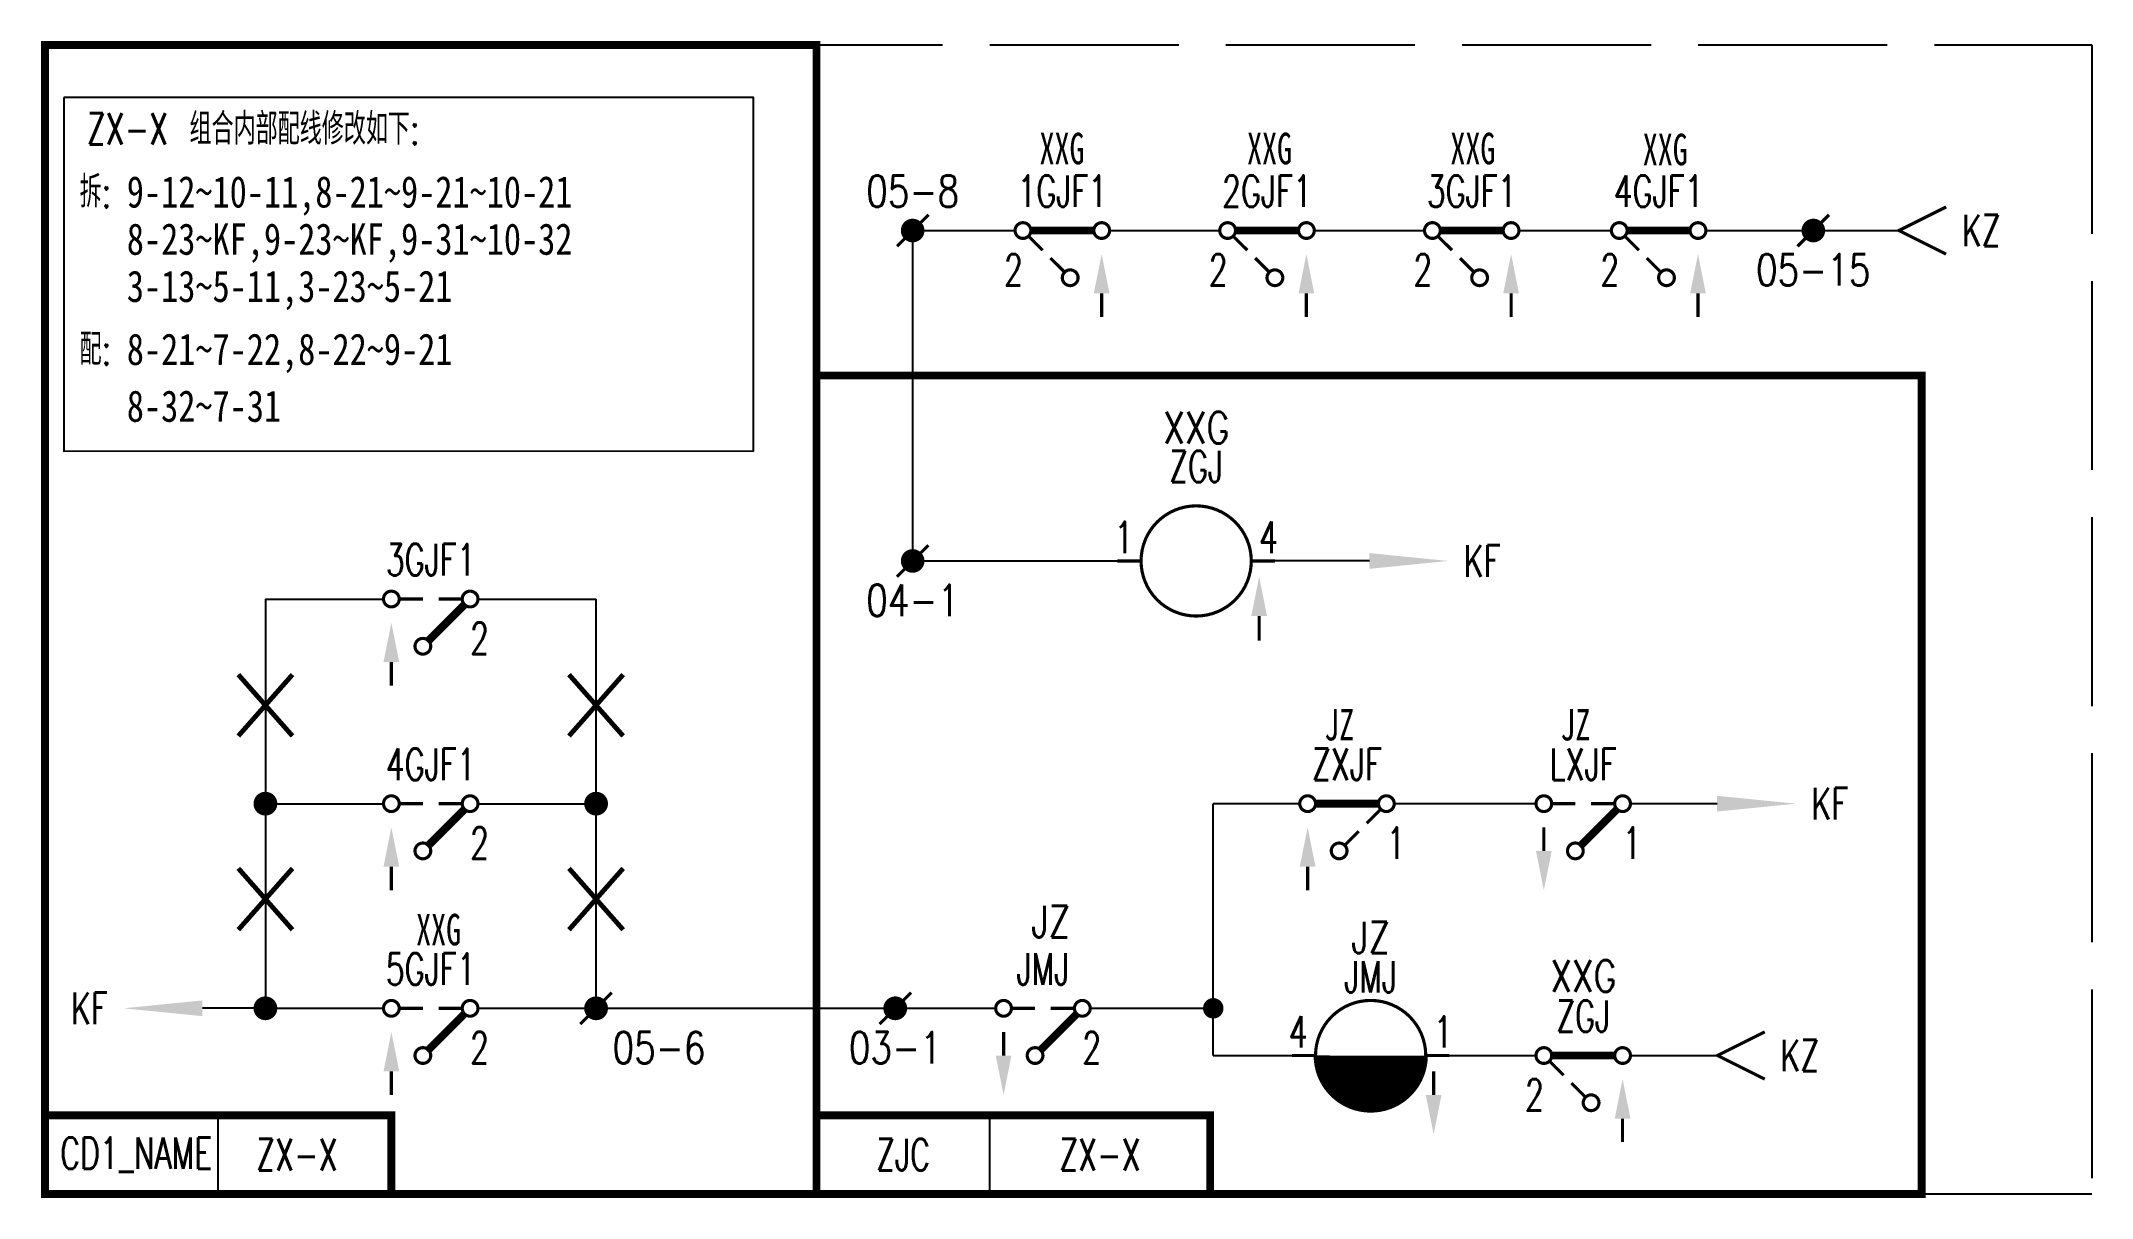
# Model space of a CAD drawing. Header units: millimetres. Extents: x -130 to 0, y -73 to 0.
import ezdxf
from ezdxf.enums import TextEntityAlignment as Align

# ---------------------------------------------------------------- set-up
doc = ezdxf.new("R2010")
doc.units = ezdxf.units.MM
doc.linetypes.add('ACAD_ISO02W100', pattern=[15, 12, -3])
doc.layers.add('hide', color=7, linetype='Continuous')
doc.styles.add('HZ', font='TXT', dxfattribs={"width": 0.7, "bigfont": 'HZTXT'})

msp = doc.modelspace()

# ---------------------------------------------------------------- linework, layer by layer
at = {"color": 7}
for p, q in [((-74.89, -32.78), (-74.89, -11.79)), ((-74.89, -11.79), (-68.39, -11.79)), ((-62.39, -11.79), (-55.39, -11.79)), ((-49.39, -11.79), (-42.39, -11.79)), ((-24.52, -11.79), (-12.26, -11.79)), ((-74.89, -32.78), (-61.89, -32.78)), ((-45.89, -32.78), (-51.89, -32.78)), ((-116, -35.2), (-108.5, -35.2)), ((-102.5, -35.2), (-95, -35.2)), ((-116, -48.2), (-108.5, -48.2)), ((-102.5, -48.2), (-95, -48.2)), ((-50.31, -48.2), (-55.81, -48.2)), ((-55.81, -64.2), (-55.81, -48.2)), ((-35.31, -48.2), (-44.31, -48.2)), ((-23.81, -48.2), (-29.31, -48.2)), ((-116, -61.2), (-120, -61.2)), ((-116, -61.2), (-108.5, -61.2)), ((-102.5, -61.2), (-95, -61.2)), ((-55.81, -64.2), (-50.81, -64.2)), ((-40.81, -64.2), (-35.31, -64.2)), ((-29.31, -64.2), (-23.78, -64.2)), ((-119, -73), (-119, -68)), ((-70, -73), (-70, -68))]:
    msp.add_line(p, q, dxfattribs=at)
at = {"linetype": 'ByBlock'}
for p, q in [((-36.39, -11.79), (-30.52, -11.79)), ((-116, -35.2), (-116, -61.2)), ((-95, -61.2), (-95, -35.2)), ((-95, -61.2), (-76, -61.2)), ((-76, -61.2), (-69.62, -61.2)), ((-63.62, -61.2), (-55.81, -61.2))]:
    msp.add_line(p, q, dxfattribs=at)
for points, const_width in [([(-130, -73), (-81, -73), (-81, 0), (-130, 0), (-130, -73)], 0.5), ([(-52.89, -36.28), (-52.89, -37.85)], 0.2), ([(-20.78, -62.7), (-23.78, -64.2), (-20.78, -65.7)], 0.2), ([(-130, -68), (-130, -73), (-108, -73)], 0.5)]:
    msp.add_lwpolyline(points, dxfattribs=dict(const_width=const_width))
msp.add_lwpolyline([(-128.8, -3.33), (-128.8, -25.81), (-85, -25.78), (-85, -3.33), (-128.8, -3.33)])
at = {"color": 7}
for points, const_width in [([(-9.26, -10.29), (-12.26, -11.79), (-9.26, -13.29)], 0.2), ([(-75.89, -12.79), (-73.89, -10.79)], 0.2), ([(-63.39, -11.79), (-67.39, -11.79)], 0.5), ([(-50.39, -11.79), (-54.39, -11.79)], 0.5), ([(-37.39, -11.79), (-41.39, -11.79)], 0.5), ([(-25.52, -11.79), (-29.52, -11.79)], 0.5), ([(-18.7, -12.79), (-16.7, -10.79)], 0.2), ([(-66.64, -13.04), (-67.59, -12.1)], 0.2), ([(-53.64, -13.04), (-54.59, -12.1)], 0.2), ([(-40.64, -13.04), (-41.59, -12.1)], 0.2), ([(-28.77, -13.04), (-29.71, -12.1)], 0.2), ([(-65.21, -14.47), (-66.14, -13.54)], 0.2), ([(-52.21, -14.47), (-53.14, -13.54)], 0.2), ([(-39.21, -14.47), (-40.14, -13.54)], 0.2), ([(-27.34, -14.47), (-28.27, -13.54)], 0.2), ([(-62.89, -15.79), (-62.89, -17.29)], 0.2), ([(-49.89, -15.79), (-49.89, -17.29)], 0.2), ([(-36.89, -15.79), (-36.89, -17.29)], 0.2), ([(-25.02, -15.79), (-25.02, -17.29)], 0.2), ([(-81, -21), (-10.81, -21), (-10.81, -73), (-81, -73), (-81, -21), (-81, -21)], 0.5), ([(-75.89, -33.78), (-73.89, -31.78)], 0.2), ([(-60.39, -32.78), (-61.89, -32.78)], 0.2), ([(-53.39, -32.78), (-51.89, -32.78)], 0.2), ([(-106, -35.2), (-107.5, -35.2)], 0.2), ([(-103.5, -35.2), (-105, -35.2)], 0.2), ([(-105.73, -37.93), (-103.36, -35.56)], 0.5), ([(-108, -39.2), (-108, -40.7)], 0.2), ([(-106, -48.2), (-107.5, -48.2)], 0.2), ([(-103.5, -48.2), (-105, -48.2)], 0.2), ([(-49.31, -48.2), (-45.31, -48.2)], 0.5), ([(-32.81, -48.2), (-34.31, -48.2)], 0.2), ([(-30.31, -48.2), (-31.81, -48.2)], 0.2), ([(-105.73, -50.93), (-103.36, -48.56)], 0.5), ([(-45.13, -48.52), (-46.06, -49.45)], 0.2), ([(-32.54, -50.93), (-30.16, -48.56)], 0.5), ([(-46.56, -49.95), (-47.5, -50.89)], 0.2), ([(-34.81, -51.2), (-34.81, -49.7)], 0.2), ([(-108, -52.2), (-108, -53.7)], 0.2), ([(-49.81, -52.2), (-49.81, -53.7)], 0.2), ([(-106, -61.2), (-107.5, -61.2)], 0.2), ([(-103.5, -61.2), (-105, -61.2)], 0.2), ([(-96, -62.2), (-94, -60.2)], 0.2), ([(-77, -62.2), (-75, -60.2)], 0.2), ([(-67.12, -61.2), (-68.62, -61.2)], 0.2), ([(-64.62, -61.2), (-66.12, -61.2)], 0.2), ([(-105.73, -63.93), (-103.36, -61.56)], 0.5), ([(-66.85, -63.93), (-64.48, -61.56)], 0.5), ([(-69.12, -64.2), (-69.12, -62.7)], 0.2), ([(-108, -65.2), (-108, -66.7)], 0.2), ([(-49.31, -64.2), (-50.81, -64.2)], 0.2), ([(-42.31, -64.2), (-40.81, -64.2)], 0.2), ([(-41.81, -66.7), (-41.81, -65.2)], 0.2), ([(-33.56, -65.45), (-34.5, -64.51)], 0.2), ([(-30.31, -64.2), (-34.31, -64.2)], 0.5), ([(-32.13, -66.88), (-33.06, -65.95)], 0.2), ([(-130, -68), (-108, -68), (-108, -73)], 0.5), ([(-81, -68), (-56, -68), (-56, -73)], 0.5), ([(-81, -68), (-81, -73), (-56, -73)], 0.5), ([(-29.81, -68.2), (-29.81, -69.7)], 0.2)]:
    msp.add_lwpolyline(points, dxfattribs=dict(at, const_width=const_width))
for points, const_width in [([(-75.27, -11.79, 1), (-74.52, -11.79, 1)], 0.75), ([(-18.07, -11.79, 1), (-17.32, -11.79, 1)], 0.75), ([(-60.39, -32.78, 1), (-53.39, -32.78, 1)], 0.2), ([(-75.27, -32.78, 1), (-74.52, -32.78, 1)], 0.75), ([(-116.38, -48.2, 1), (-115.62, -48.2, 1)], 0.75), ([(-95.38, -48.2, 1), (-94.62, -48.2, 1)], 0.75), ([(-116.38, -61.2, 1), (-115.62, -61.2, 1)], 0.75), ([(-95.38, -61.2, 1), (-94.62, -61.2, 1)], 0.75), ([(-76.38, -61.2, 1), (-75.62, -61.2, 1)], 0.75), ([(-56.13, -61.2, 1), (-55.48, -61.2, 1)], 0.65), ([(-49.31, -64.2, 1), (-42.31, -64.2, 1)], 0.2)]:
    msp.add_lwpolyline(points, format="xyb", close=True, dxfattribs=dict(at, const_width=const_width))
for points, const_width in [([(-67.89, -11.29, -1), (-67.89, -12.29, -1), (-67.89, -11.29)], 0.2), ([(-62.89, -11.29, -1), (-62.89, -12.29, -1), (-62.89, -11.29)], 0.2), ([(-54.89, -11.29, -1), (-54.89, -12.29, -1), (-54.89, -11.29)], 0.2), ([(-49.89, -11.29, -1), (-49.89, -12.29, -1), (-49.89, -11.29)], 0.2), ([(-41.89, -11.29, -1), (-41.89, -12.29, -1), (-41.89, -11.29)], 0.2), ([(-36.89, -11.29, -1), (-36.89, -12.29, -1), (-36.89, -11.29)], 0.2), ([(-30.02, -11.29, -1), (-30.02, -12.29, -1), (-30.02, -11.29)], 0.2), ([(-25.02, -11.29, -1), (-25.02, -12.29, -1), (-25.02, -11.29)], 0.2), ([(-64.89, -14.29, -1), (-64.89, -15.29, -1), (-64.89, -14.29)], 0.2), ([(-51.89, -14.29, -1), (-51.89, -15.29, -1), (-51.89, -14.29)], 0.2), ([(-38.89, -14.29, -1), (-38.89, -15.29, -1), (-38.89, -14.29)], 0.2), ([(-27.02, -14.29, -1), (-27.02, -15.29, -1), (-27.02, -14.29)], 0.2), ([(-108, -35.7, -1), (-108, -34.7, -1), (-108, -35.7)], 0.2), ([(-103, -35.7, -1), (-103, -34.7, -1), (-103, -35.7)], 0.2), ([(-106, -38.7, -1), (-106, -37.7, -1), (-106, -38.7)], 0.2), ([(-108, -48.7, -1), (-108, -47.7, -1), (-108, -48.7)], 0.2), ([(-103, -48.7, -1), (-103, -47.7, -1), (-103, -48.7)], 0.2), ([(-49.81, -48.7, -1), (-49.81, -47.7, -1), (-49.81, -48.7)], 0.2), ([(-44.81, -48.7, -1), (-44.81, -47.7, -1), (-44.81, -48.7)], 0.2), ([(-34.81, -48.7, -1), (-34.81, -47.7, -1), (-34.81, -48.7)], 0.2), ([(-29.81, -48.7, -1), (-29.81, -47.7, -1), (-29.81, -48.7)], 0.2), ([(-106, -51.7, -1), (-106, -50.7, -1), (-106, -51.7)], 0.2), ([(-47.81, -51.7, -1), (-47.81, -50.7, -1), (-47.81, -51.7)], 0.2), ([(-32.81, -51.7, -1), (-32.81, -50.7, -1), (-32.81, -51.7)], 0.2), ([(-108, -61.7, -1), (-108, -60.7, -1), (-108, -61.7)], 0.2), ([(-103, -61.7, -1), (-103, -60.7, -1), (-103, -61.7)], 0.2), ([(-69.12, -61.7, -1), (-69.12, -60.7, -1), (-69.12, -61.7)], 0.2), ([(-64.12, -61.7, -1), (-64.12, -60.7, -1), (-64.12, -61.7)], 0.2), ([(-45.81, -66.02, -0.414214), (-47.62, -64.2)], 3.62), ([(-43.99, -64.2, -0.414214), (-45.81, -66.02)], 3.62), ([(-106, -64.7, -1), (-106, -63.7, -1), (-106, -64.7)], 0.2), ([(-67.12, -64.7, -1), (-67.12, -63.7, -1), (-67.12, -64.7)], 0.2), ([(-34.81, -63.7, -1), (-34.81, -64.7, -1), (-34.81, -63.7)], 0.2), ([(-29.81, -63.7, -1), (-29.81, -64.7, -1), (-29.81, -63.7)], 0.2), ([(-31.81, -66.7, -1), (-31.81, -67.7, -1), (-31.81, -66.7)], 0.2)]:
    msp.add_lwpolyline(points, format="xyb", dxfattribs=dict(at, const_width=const_width))
at = {"color": 1, "const_width": 0.308}
for points in [[(-114.28, -40), (-117.72, -43.9)], [(-117.72, -40), (-114.28, -43.9)], [(-93.28, -40), (-96.72, -43.9)], [(-96.72, -40), (-93.28, -43.9)], [(-117.72, -52.31), (-114.28, -56.21)], [(-114.28, -52.31), (-117.72, -56.21)], [(-96.72, -52.31), (-93.28, -56.21)], [(-93.28, -52.31), (-96.72, -56.21)]]:
    msp.add_lwpolyline(points, dxfattribs=at)
at = {"color": 7}
for points in [[(-63.39, -15.79), (-62.39, -15.79), (-62.89, -13.29)], [(-50.39, -15.79), (-49.39, -15.79), (-49.89, -13.29)], [(-37.39, -15.79), (-36.39, -15.79), (-36.89, -13.29)], [(-25.52, -15.79), (-24.52, -15.79), (-25.02, -13.29)], [(-45.89, -33.28), (-45.89, -32.28), (-40.89, -32.78)], [(-53.39, -36.28), (-52.39, -36.28), (-52.89, -33.78)], [(-108.5, -39.2), (-107.5, -39.2), (-108, -36.7)], [(-23.81, -48.7), (-23.81, -47.7), (-18.81, -48.2)], [(-108.5, -52.2), (-107.5, -52.2), (-108, -49.7)], [(-50.31, -52.2), (-49.31, -52.2), (-49.81, -49.7)], [(-34.31, -51.2), (-35.31, -51.2), (-34.81, -53.7)], [(-120, -60.7), (-120, -61.7), (-125, -61.2)], [(-108.5, -65.2), (-107.5, -65.2), (-108, -62.7)], [(-68.62, -64.2), (-69.62, -64.2), (-69.12, -66.7)], [(-30.31, -68.2), (-29.31, -68.2), (-29.81, -65.7)], [(-41.31, -66.7), (-42.31, -66.7), (-41.81, -69.2)]]:
    msp.add_solid(points, dxfattribs=at)
at = {"layer": 'hide', "color": 3, "linetype": 'ACAD_ISO02W100'}
msp.add_lwpolyline([(-130, 0), (0, 0), (0, -73), (-130, -73)], close=True, dxfattribs=at)

# ---------------------------------------------------------------- texts
at = {"color": 3, "style": 'HZ'}
for s, width, p in [('ZX-X', 0.7, (-124.76, -6.33)), ('05-8', 0.8, (-74.89, -10.29)), ('05-15', 0.8, (-17.7, -15.29)), ('XXG', 0.8, (-56.88, -25.31)), ('04-1', 0.8, (-74.89, -36.28)), ('JZ', 0.8, (-66.12, -56.7)), ('JZ', 0.8, (-45.81, -57.7)), ('XXG', 0.8, (-32.3, -60.15)), ('05-6', 0.8, (-91, -64.7)), ('03-1', 0.8, (-76, -64.7))]:
    msp.add_text(s, height=2, dxfattribs=dict(at, width=width)).set_placement(p, align=Align.CENTER)
at = {"style": 'HZ', "width": 0.7}
for s, p in [('组合内部配线修改如下:', (-120.82, -6.33)), ('KZ', (-19.78, -65.2))]:
    msp.add_text(s, height=2, dxfattribs=at).set_placement(p)
at = {"color": 3, "width": 0.7}
for s, p in [('XXG', (-65.41, -6.58)), ('XXG', (-52.23, -6.58)), ('XXG', (-39.32, -6.58)), ('XXG', (-27.1, -6.64)), ('JZ', (-47.81, -43.2)), ('JZ', (-32.81, -43.2)), ('XXG', (-105, -56.2))]:
    msp.add_text(s, height=2, dxfattribs=at).set_placement(p, align=Align.MIDDLE)
at = {"style": 'HZ', "width": 0.7}
for s, p in [('拆:', (-125.8, -10.33)), ('配:', (-125.8, -20.33))]:
    msp.add_text(s, height=2, dxfattribs=at).set_placement(p, align=Align.RIGHT)
at = {"width": 0.8}
for s, p in [('9-12~10-11,8-21~9-21~10-21', (-124.8, -10.33)), ('8-23~KF,9-23~KF,9-31~10-32', (-124.8, -13.33)), ('3-13~5-11,3-23~5-21', (-124.8, -16.33)), ('8-21~7-22,8-22~9-21', (-124.8, -20.33)), ('8-32~7-31', (-124.8, -23.94))]:
    msp.add_text(s, height=2, dxfattribs=at).set_placement(p)
at = {"color": 7, "style": 'HZ', "width": 0.7}
for s, p in [('1GJF1', (-65.39, -10.29)), ('2GJF1', (-52.39, -10.29)), ('3GJF1', (-39.39, -10.29)), ('4GJF1', (-27.52, -10.29)), ('ZGJ', (-56.89, -27.78)), ('3GJF1', (-105.5, -33.7)), ('4GJF1', (-105.5, -46.7)), ('ZXJF', (-47.31, -46.7)), ('LXJF', (-32.31, -46.7)), ('5GJF1', (-105.5, -59.7)), ('JMJ', (-66.62, -59.7)), ('JMJ', (-45.81, -60.2)), ('ZGJ', (-32.31, -62.7))]:
    msp.add_text(s, height=2, dxfattribs=at).set_placement(p, align=Align.CENTER)
at = {"color": 1, "style": 'HZ', "width": 0.7}
msp.add_text('KZ', height=2, dxfattribs=at).set_placement((-8.26, -12.79))
at = {"color": 7, "style": 'HZ', "width": 0.7}
for s, p in [('2', (-67.89, -15.29)), ('2', (-54.89, -15.29)), ('2', (-41.89, -15.29)), ('2', (-30.02, -15.29)), ('1', (-60.89, -32.28)), ('KF', (-126, -62.2)), ('4', (-49.81, -63.7)), ('2', (-34.81, -67.7))]:
    msp.add_text(s, height=2, dxfattribs=at).set_placement(p, align=Align.RIGHT)
for s, p in [('4', (-52.89, -32.28)), ('KF', (-39.89, -33.78)), ('2', (-103, -38.7)), ('KF', (-17.81, -49.2)), ('2', (-103, -51.7)), ('1', (-44.81, -51.7)), ('1', (-29.81, -51.7)), ('1', (-41.81, -63.7)), ('2', (-103, -64.7)), ('2', (-64.12, -64.7))]:
    msp.add_text(s, height=2, dxfattribs=at).set_placement(p)
at = {"color": 3, "style": 'HZ', "width": 0.7}
for s, p in [('CD1_NAME', (-124.2, -70.5)), ('ZX-X', (-114, -70.5))]:
    msp.add_text(s, height=2, dxfattribs=at).set_placement(p, align=Align.MIDDLE)
at = {"color": 7, "style": 'HZ', "width": 0.7}
msp.add_text('ZJC', height=2, dxfattribs=at).set_placement((-75.5, -70.5), align=Align.MIDDLE)
at = {"color": 5, "style": 'HZ', "width": 0.7}
msp.add_text('ZX-X', height=2, dxfattribs=at).set_placement((-63, -70.5), align=Align.MIDDLE)

doc.saveas('drawing.dxf')
